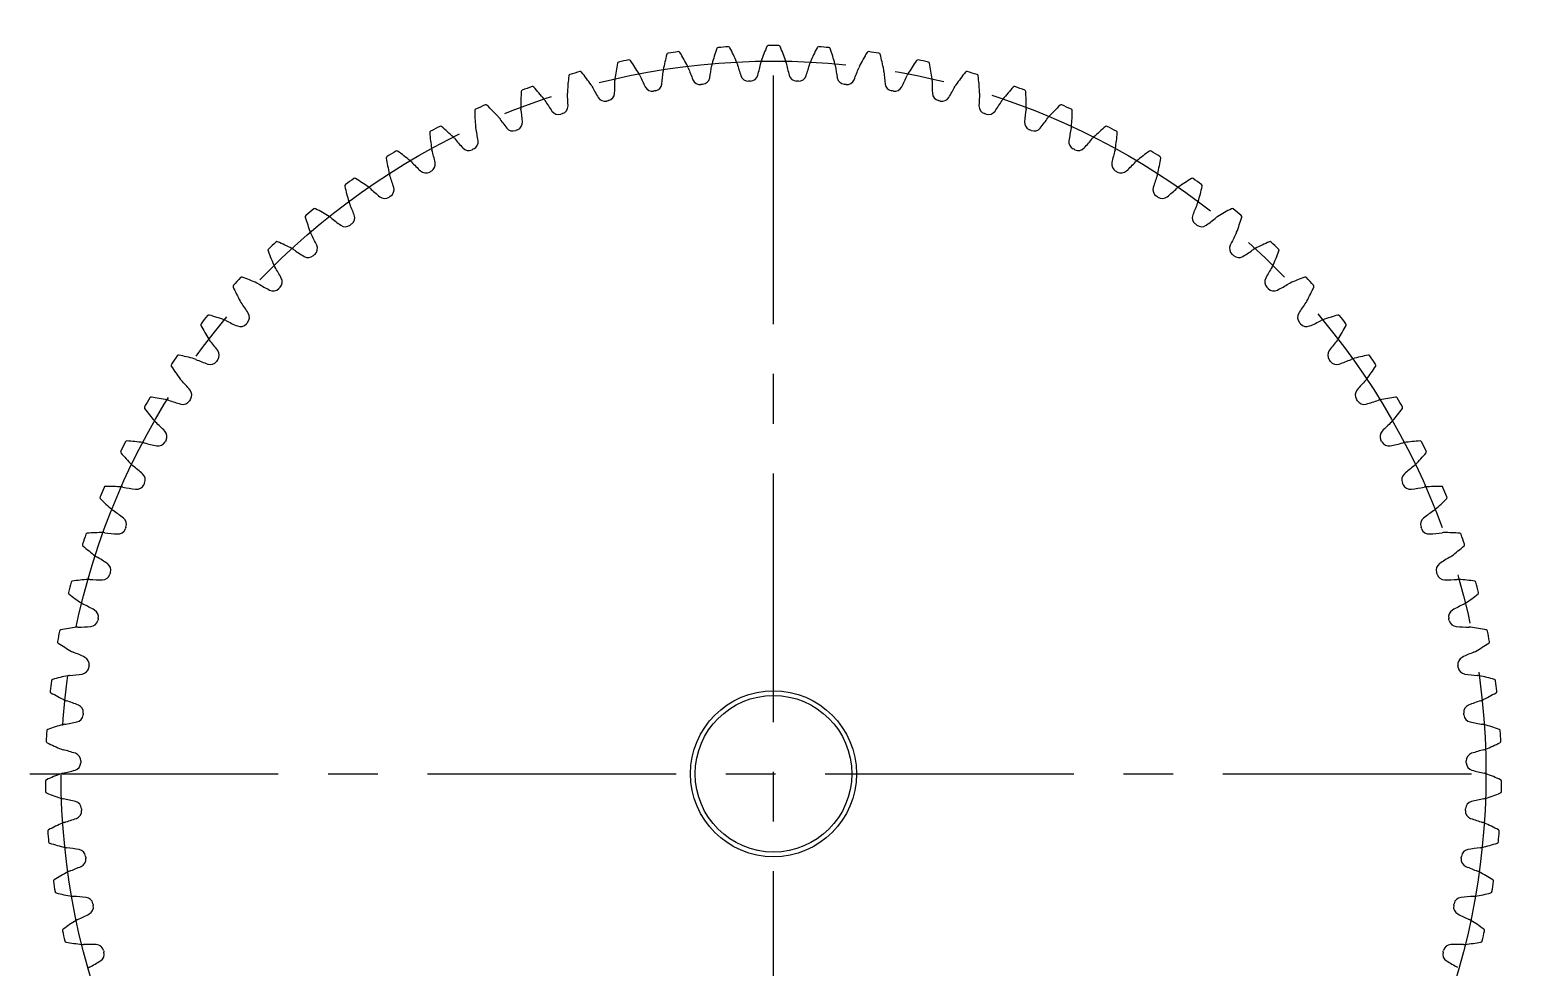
# Model space of a CAD drawing. Extents: x -1 to 164, y -13 to 118.
# Drawn here: x -1 to 94, y 44.1 to 104 of the extents above; entities that cross this region are included whole.
import ezdxf

# ---------------------------------------------------------------- set-up
doc = ezdxf.new("R2010")
doc.units = 0
doc.header["$LTSCALE"] = 0.5
doc.linetypes.add('CENTER', pattern=[50.8, 31.75, -6.35, 6.35, -6.35])
doc.layers.add('MSM_CENTER', color=1, linetype='CENTER')
doc.layers.add('MSM_CONTINUOUS', color=7, linetype='CONTINUOUS')

msp = doc.modelspace()

# ---------------------------------------------------------------- linework, layer by layer
at = {"layer": 'MSM_CENTER'}
for p, q in [((46.5, 9), (46.5, 104)), ((-1, 56.5), (94, 56.5))]:
    msp.add_line(p, q, dxfattribs=at)
msp.add_circle((46.5, 56.5), 45.5, dxfattribs=at)
at = {"layer": 'MSM_CONTINUOUS'}
for radius in [5.3, 5]:
    msp.add_circle((46.5, 56.5), radius, dxfattribs=at)
for centre, radius, start, end in [((46.5, 56.5), 46.5, 97.50192, 98.32226), ((40.442, 102.503), 0.1, 30.74326, 97.50194), ((57.224, 97.891), 15.167, 161.12487, 164.94506), ((42.968, 102.765), 0.1, 94.36622, 161.12492), ((46.5, 56.5), 46.5, 93.54587, 94.36622), ((43.63, 102.811), 0.1, 26.78721, 93.54585), ((30.18, 96.021), 15.167, 22.96703, 26.78721), ((60.054, 97.053), 15.167, 157.16883, 160.98901), ((46.168, 102.899), 0.1, 90.41017, 157.16887), ((46.5, 56.5), 46.5, 89.58983, 90.41017), ((46.832, 102.899), 0.1, 22.83117, 89.58981), ((32.946, 97.053), 15.167, 19.01099, 22.83117), ((62.82, 96.021), 15.167, 153.21279, 157.03297), ((49.37, 102.811), 0.1, 86.45413, 153.21284), ((46.5, 56.5), 46.5, 85.63378, 86.45413), ((50.032, 102.765), 0.1, 18.87513, 85.63367), ((35.776, 97.891), 15.167, 15.05494, 18.87513), ((52.558, 102.503), 0.1, 82.49808, 149.25679), ((46.5, 56.5), 46.5, 81.67774, 82.49808), ((51.424, 98.973), 15.167, 169.03696, 172.85714), ((36.633, 101.839), 0.1, 102.27869, 169.03701), ((46.5, 56.5), 46.5, 101.45796, 102.2783), ((37.283, 101.975), 0.1, 34.6993, 101.45799), ((24.896, 93.398), 15.167, 30.87912, 34.6993), ((54.343, 98.532), 15.167, 165.08092, 168.9011), ((39.784, 102.411), 0.1, 98.32226, 165.08096), ((27.493, 94.801), 15.167, 26.92308, 30.74326), ((40.275, 101.292), 0.831, 19.53524, 26.92309), ((28.682, 103.594), 14, 348.99479, 352.33291), ((43.38, 101.615), 0.831, 164.94506, 172.33289), ((43.38, 101.615), 0.831, 15.57919, 22.96705), ((57.666, 105.598), 14, 195.57918, 198.91729), ((31.973, 104.711), 14, 345.03875, 348.37686), ((46.5, 101.723), 0.831, 160.98901, 168.37685), ((46.5, 101.723), 0.831, 11.62315, 19.011), ((61.027, 104.711), 14, 191.62314, 194.96125), ((35.334, 105.598), 14, 341.0827, 344.42082), ((49.62, 101.615), 0.831, 157.03298, 164.42081), ((49.62, 101.615), 0.831, 7.66711, 15.05493), ((64.318, 103.594), 14, 187.66709, 191.00521), ((52.725, 101.292), 0.831, 153.07693, 160.46476), ((65.507, 94.801), 15.167, 149.25674, 153.07692), ((53.216, 102.411), 0.1, 14.91922, 81.67763), ((38.657, 98.532), 15.167, 11.0989, 14.91908), ((68.104, 93.398), 15.167, 145.3007, 149.12088), ((55.717, 101.975), 0.1, 78.54204, 145.30075), ((46.5, 56.5), 46.5, 77.7217, 78.54204), ((56.367, 101.839), 0.1, 10.96317, 77.72159), ((41.576, 98.973), 15.167, 7.14286, 10.96304), ((48.482, 99.212), 15.167, 172.99301, 176.81319), ((33.528, 101.05), 0.1, 106.23473, 172.99305), ((46.5, 56.5), 46.5, 105.414, 106.23435), ((34.167, 101.231), 0.1, 38.65535, 105.41404), ((22.401, 91.82), 15.167, 34.83516, 38.65535), ((22.369, 100.693), 14, 356.90688, 0.245), ((37.2, 100.756), 0.831, 172.85715, 180.24498), ((37.2, 100.756), 0.831, 23.49128, 30.87913), ((50.801, 106.668), 14, 203.49127, 206.82938), ((25.475, 102.252), 14, 352.95084, 356.28895), ((40.275, 101.292), 0.831, 168.9011, 176.28894), ((54.252, 106.251), 14, 199.53522, 202.87334), ((41.813, 101.004), 0.5, 202.87335, 276.01145), ((41.934, 101.016), 0.5, 275.85668, 348.99477), ((44.895, 101.221), 0.5, 198.9173, 272.05541), ((46.5, 56.5), 44.25, 91.90064, 92.05541), ((45.016, 101.225), 0.5, 271.90064, 345.03872), ((47.984, 101.225), 0.5, 194.96124, 268.09936), ((46.5, 56.5), 44.25, 87.94459, 88.09936), ((48.105, 101.221), 0.5, 267.94459, 341.08267), ((51.066, 101.016), 0.5, 191.00524, 264.14332), ((51.187, 101.004), 0.5, 263.98855, 337.12663), ((38.748, 106.251), 14, 337.12666, 340.46478), ((52.725, 101.292), 0.831, 3.71106, 11.09889), ((67.525, 102.252), 14, 183.71105, 187.04916), ((42.199, 106.668), 14, 333.17062, 336.50873), ((55.8, 100.756), 0.831, 149.12089, 156.50872), ((55.8, 100.756), 0.831, 359.75502, 7.14285), ((70.631, 100.693), 14, 179.755, 183.09312), ((70.599, 91.82), 15.167, 141.34465, 145.16484), ((58.833, 101.231), 0.1, 74.586, 141.34471), ((46.5, 56.5), 46.5, 73.76565, 74.586), ((59.472, 101.05), 0.1, 7.00713, 73.76554), ((44.518, 99.212), 15.167, 3.18681, 7.007), ((45.531, 99.247), 15.167, 176.94905, 180.76923), ((30.485, 100.049), 0.1, 110.19039, 176.94909), ((46.5, 56.5), 46.5, 109.37005, 110.19039), ((31.111, 100.274), 0.1, 42.61139, 109.37009), ((20.022, 90.073), 15.167, 38.79121, 42.61139), ((34.168, 100.009), 0.831, 176.81319, 184.20103), ((19.378, 98.922), 14, 0.86293, 4.20104), ((34.168, 100.009), 0.831, 27.44732, 34.83517), ((47.33, 106.845), 14, 207.44731, 210.78543), ((35.849, 99.964), 0.5, 283.76877, 356.90688), ((38.754, 100.575), 0.5, 206.82939, 279.9675), ((46.5, 56.5), 44.25, 99.81272, 99.9675), ((38.873, 100.595), 0.5, 279.81272, 352.95084), ((46.5, 56.5), 44.25, 95.85668, 96.01145), ((46.5, 56.5), 44.25, 83.98855, 84.14332), ((54.127, 100.595), 0.5, 187.04919, 260.18728), ((46.5, 56.5), 44.25, 80.0325, 80.18728), ((54.246, 100.575), 0.5, 260.0325, 333.17058), ((57.151, 99.964), 0.5, 183.09315, 256.23123), ((45.67, 106.845), 14, 329.21457, 332.55269), ((58.832, 100.009), 0.831, 145.16484, 152.55268), ((73.622, 98.922), 14, 175.79896, 179.13708), ((58.832, 100.009), 0.831, 355.79897, 3.1868), ((72.978, 90.073), 15.167, 137.38861, 141.20879), ((61.889, 100.274), 0.1, 70.62995, 137.38867), ((46.5, 56.5), 46.5, 69.80961, 70.62995), ((62.515, 100.049), 0.1, 3.05109, 69.8095), ((47.469, 99.247), 15.167, 359.23077, 3.05095), ((27.519, 98.84), 0.1, 114.14644, 180.90514), ((42.584, 99.078), 15.167, 180.90509, 184.72528), ((46.5, 56.5), 46.5, 113.32609, 114.14644), ((28.127, 99.108), 0.1, 46.56743, 113.32613), ((17.769, 88.166), 15.167, 42.74725, 46.56743), ((31.196, 99.054), 0.831, 180.76923, 188.15707), ((16.515, 96.95), 14, 4.81897, 8.15708), ((31.196, 99.054), 0.831, 31.40337, 38.79121), ((43.854, 106.782), 14, 211.40336, 214.74147), ((32.761, 99.089), 0.5, 214.74148, 287.87958), ((32.876, 99.126), 0.5, 287.72481, 0.86293), ((35.732, 99.935), 0.5, 210.78543, 283.92354), ((46.5, 56.5), 44.25, 103.76877, 103.92354), ((46.5, 56.5), 44.25, 76.07646, 76.23123), ((57.268, 99.935), 0.5, 256.07646, 329.21454), ((60.124, 99.126), 0.5, 179.13711, 252.27519), ((60.239, 99.089), 0.5, 252.12042, 325.2585), ((49.146, 106.782), 14, 325.25853, 328.59664), ((61.804, 99.054), 0.831, 141.20881, 148.59663), ((76.485, 96.95), 14, 171.84292, 175.18103), ((61.804, 99.054), 0.831, 351.84293, 359.23076), ((75.231, 88.166), 15.167, 133.43257, 137.25275), ((64.873, 99.108), 0.1, 66.67429, 133.43262), ((46.5, 56.5), 46.5, 65.85356, 66.67391), ((65.481, 98.84), 0.1, 359.09491, 65.85345), ((50.416, 99.078), 15.167, 355.27472, 359.09491), ((28.297, 97.897), 0.831, 35.35941, 42.74726), ((40.392, 106.48), 14, 215.3594, 218.69751), ((29.968, 98.084), 0.5, 291.68086, 4.81897), ((46.5, 56.5), 44.25, 107.72481, 107.87958), ((46.5, 56.5), 44.25, 72.12042, 72.27519), ((63.032, 98.084), 0.5, 175.18106, 248.31914), ((52.608, 106.48), 14, 321.30249, 324.6406), ((64.703, 97.897), 0.831, 137.25276, 144.64059), ((24.643, 97.43), 0.1, 118.10248, 184.86119), ((39.656, 98.707), 15.167, 184.86114, 188.68132), ((46.5, 56.5), 46.5, 117.28214, 118.10248), ((25.232, 97.738), 0.1, 50.52348, 117.2821), ((15.653, 86.109), 15.167, 46.7033, 50.52348), ((25.484, 96.543), 0.831, 39.31546, 46.7033), ((36.958, 105.939), 14, 219.31544, 222.65356), ((27.138, 96.845), 0.5, 295.6369, 8.77501), ((28.297, 97.897), 0.831, 184.72528, 192.11311), ((13.796, 94.785), 14, 8.77501, 12.11313), ((29.855, 98.039), 0.5, 218.69753, 291.83563), ((46.5, 56.5), 44.25, 111.68086, 111.83563), ((46.5, 56.5), 44.25, 68.16437, 68.31914), ((63.145, 98.039), 0.5, 248.16437, 321.30245), ((65.862, 96.845), 0.5, 171.22502, 244.3631), ((79.204, 94.785), 14, 167.88687, 171.22499), ((64.703, 97.897), 0.831, 347.88689, 355.27472), ((56.042, 105.939), 14, 317.34644, 320.68456), ((67.516, 96.543), 0.831, 133.29672, 140.68454), ((77.347, 86.109), 15.167, 129.47652, 133.2967), ((67.768, 97.738), 0.1, 62.71786, 129.47658), ((46.5, 56.5), 46.5, 61.89752, 62.71786), ((53.344, 98.707), 15.167, 351.31868, 355.13886), ((68.357, 97.43), 0.1, 355.139, 61.89741), ((46.5, 56.5), 46.5, 121.23818, 122.05852), ((22.437, 96.173), 0.1, 54.47952, 121.23814), ((13.683, 83.91), 15.167, 50.65934, 54.47952), ((25.484, 96.543), 0.831, 188.68132, 196.06916), ((11.233, 92.438), 14, 12.73106, 16.06917), ((27.029, 96.792), 0.5, 222.65357, 295.79167), ((46.5, 56.5), 44.25, 115.6369, 115.79167), ((46.5, 56.5), 44.25, 64.20833, 64.3631), ((65.971, 96.792), 0.5, 244.20833, 317.34641), ((81.767, 92.438), 14, 163.93083, 167.26894), ((67.516, 96.543), 0.831, 343.93084, 351.31867), ((79.317, 83.91), 15.167, 125.52048, 129.34066), ((70.563, 96.173), 0.1, 58.76182, 125.52054), ((46.5, 56.5), 46.5, 57.94148, 58.76182), ((21.872, 95.824), 0.1, 122.05852, 188.81723), ((36.76, 98.134), 15.167, 188.81718, 192.63736), ((22.771, 94.997), 0.831, 43.2715, 50.65935), ((33.57, 105.163), 14, 223.27149, 226.6096), ((24.401, 95.413), 0.5, 299.59294, 12.73106), ((68.599, 95.413), 0.5, 167.26897, 240.40706), ((59.43, 105.163), 14, 313.3904, 316.72851), ((70.229, 94.997), 0.831, 129.34067, 136.7285), ((56.24, 98.134), 15.167, 347.36264, 351.18282), ((71.128, 95.824), 0.1, 351.18282, 57.94137), ((19.217, 94.031), 0.1, 126.01457, 192.77327), ((46.5, 56.5), 46.5, 125.19422, 126.01457), ((19.757, 94.418), 0.1, 58.43557, 125.19419), ((11.871, 81.581), 15.167, 54.61538, 58.43557), ((22.771, 94.997), 0.831, 192.63737, 200.0252), ((8.837, 89.919), 14, 16.6871, 20.02522), ((24.296, 95.353), 0.5, 226.60961, 299.74772), ((46.5, 56.5), 44.25, 119.59294, 119.74772), ((46.5, 56.5), 44.25, 60.25228, 60.40706), ((68.704, 95.353), 0.5, 240.25228, 313.39037), ((84.163, 89.919), 14, 159.97478, 163.3129), ((70.229, 94.997), 0.831, 339.9748, 347.36263), ((81.129, 81.581), 15.167, 121.56443, 125.38462), ((73.243, 94.418), 0.1, 54.80616, 121.56449), ((46.5, 56.5), 46.5, 53.98543, 54.80578), ((73.783, 94.031), 0.1, 347.22691, 53.98532), ((33.911, 97.363), 15.167, 192.77323, 196.59341), ((20.172, 93.269), 0.831, 47.22754, 54.61539), ((30.243, 104.155), 14, 227.22753, 230.56565), ((21.668, 93.728), 0.5, 230.56566, 303.70376), ((46.5, 56.5), 44.25, 123.54899, 123.70376), ((21.769, 93.795), 0.5, 303.54899, 16.6871), ((71.231, 93.795), 0.5, 163.31293, 236.45101), ((46.5, 56.5), 44.25, 56.29624, 56.45101), ((71.332, 93.728), 0.5, 236.29624, 309.43433), ((62.757, 104.155), 14, 309.43435, 312.77247), ((72.828, 93.269), 0.831, 125.38463, 132.77246), ((59.089, 97.363), 15.167, 343.40659, 347.22678), ((46.5, 56.5), 46.5, 129.15027, 129.97061), ((17.205, 92.483), 0.1, 62.39161, 129.15023), ((10.223, 79.132), 15.167, 58.57143, 62.39161), ((20.172, 93.269), 0.831, 196.59341, 203.98125), ((6.622, 87.241), 14, 20.64314, 23.98126), ((19.255, 92), 0.5, 307.50503, 20.64312), ((73.745, 92), 0.5, 159.35688, 232.49497), ((86.378, 87.241), 14, 156.01874, 159.35686), ((72.828, 93.269), 0.831, 336.01875, 343.40658), ((82.777, 79.132), 15.167, 117.60839, 121.42857), ((75.795, 92.483), 0.1, 50.84973, 117.60845), ((46.5, 56.5), 46.5, 50.02939, 50.84973), ((16.693, 92.06), 0.1, 129.97061, 196.72932), ((31.122, 96.397), 15.167, 196.72927, 200.54945), ((17.698, 91.365), 0.831, 51.18359, 58.57144), ((26.994, 102.92), 14, 231.18358, 234.52169), ((19.159, 91.926), 0.5, 234.52171, 307.6598), ((46.5, 56.5), 44.25, 127.50503, 127.6598), ((46.5, 56.5), 44.25, 52.3402, 52.49497), ((73.841, 91.926), 0.5, 232.3402, 305.47828), ((66.006, 102.92), 14, 305.47831, 308.81642), ((75.302, 91.365), 0.831, 121.42859, 128.81641), ((61.878, 96.397), 15.167, 339.45055, 343.27073), ((76.307, 92.06), 0.1, 343.27073, 50.02928), ((46.5, 56.5), 46.5, 133.10631, 133.92666), ((14.792, 90.376), 0.1, 66.34765, 133.10627), ((8.748, 76.575), 15.167, 62.52747, 66.34765), ((17.698, 91.365), 0.831, 200.54945, 207.93729), ((4.596, 84.416), 14, 24.59919, 27.9373), ((88.404, 84.416), 14, 152.0627, 155.40081), ((75.302, 91.365), 0.831, 332.06271, 339.45054), ((84.252, 76.575), 15.167, 113.65235, 117.47253), ((78.208, 90.376), 0.1, 46.89369, 113.65241), ((46.5, 56.5), 46.5, 46.07334, 46.89369), ((14.311, 89.919), 0.1, 133.92704, 200.68536), ((28.406, 95.241), 15.167, 200.68531, 204.5055), ((15.361, 89.294), 0.831, 55.13963, 62.52748), ((23.838, 101.464), 14, 235.13962, 238.47773), ((16.78, 89.956), 0.5, 238.47775, 311.61585), ((46.5, 56.5), 44.25, 131.46107, 131.61585), ((16.871, 90.036), 0.5, 311.46107, 24.59919), ((76.129, 90.036), 0.5, 155.40084, 228.53893), ((46.5, 56.5), 44.25, 48.38415, 48.53893), ((76.22, 89.956), 0.5, 228.38415, 301.52223), ((69.162, 101.464), 14, 301.52227, 304.86038), ((77.639, 89.294), 0.831, 117.47254, 124.86037), ((64.594, 95.241), 15.167, 335.4945, 339.31469), ((78.689, 89.919), 0.1, 339.31482, 46.07324), ((15.361, 89.294), 0.831, 204.5055, 211.89333), ((2.77, 81.459), 14, 28.55523, 31.89335), ((90.23, 81.459), 14, 148.10665, 151.44477), ((77.639, 89.294), 0.831, 328.10667, 335.4945), ((12.082, 87.618), 0.1, 137.88309, 204.6414), ((25.776, 93.9), 15.167, 204.64136, 208.46154), ((46.5, 56.5), 46.5, 137.06236, 137.8827), ((12.531, 88.108), 0.1, 70.3037, 137.06231), ((7.453, 73.923), 15.167, 66.48352, 70.3037), ((13.173, 87.068), 0.831, 59.09568, 66.48352), ((20.79, 99.793), 14, 239.09566, 242.43378), ((14.543, 87.826), 0.5, 242.43379, 315.57189), ((46.5, 56.5), 44.25, 135.41712, 135.57189), ((14.627, 87.912), 0.5, 315.41712, 28.55523), ((78.373, 87.912), 0.5, 151.44479, 224.58288), ((46.5, 56.5), 44.25, 44.42811, 44.58288), ((78.457, 87.826), 0.5, 224.42811, 297.56619), ((72.21, 99.793), 14, 297.56622, 300.90434), ((79.827, 87.068), 0.831, 113.51649, 120.90432), ((85.547, 73.923), 15.167, 109.6963, 113.51648), ((80.469, 88.108), 0.1, 42.93803, 109.69636), ((46.5, 56.5), 46.5, 42.1173, 42.93765), ((67.224, 93.9), 15.167, 331.53846, 335.35864), ((80.918, 87.618), 0.1, 335.35864, 42.11719), ((13.173, 87.068), 0.831, 208.46154, 215.84938), ((1.152, 78.382), 14, 32.51128, 35.84939), ((91.848, 78.382), 14, 144.15061, 147.48872), ((79.827, 87.068), 0.831, 324.15062, 331.53845), ((46.5, 56.5), 46.5, 141.0184, 141.83874), ((10.431, 85.689), 0.1, 74.25974, 141.01836), ((6.344, 71.187), 15.167, 70.43956, 74.25974), ((12.536, 85.638), 0.5, 319.37316, 32.51128), ((80.464, 85.638), 0.5, 147.48875, 220.62684), ((86.656, 71.187), 15.167, 105.74026, 109.56044), ((82.569, 85.689), 0.1, 38.98199, 105.74032), ((46.5, 56.5), 46.5, 38.16126, 38.9816), ((10.017, 85.169), 0.1, 141.83913, 208.59744), ((23.245, 92.381), 15.167, 208.5974, 212.41758), ((11.144, 84.696), 0.831, 63.05172, 70.43956), ((17.865, 97.916), 14, 243.05171, 246.38982), ((12.458, 85.546), 0.5, 246.38984, 319.52794), ((46.5, 56.5), 44.25, 139.37316, 139.52794), ((46.5, 56.5), 44.25, 40.47206, 40.62684), ((80.542, 85.546), 0.5, 220.47206, 293.61015), ((75.135, 97.916), 14, 293.61018, 296.94829), ((81.856, 84.696), 0.831, 109.56045, 116.94828), ((69.755, 92.381), 15.167, 327.58242, 331.4026), ((82.983, 85.169), 0.1, 331.4026, 38.16115), ((11.144, 84.696), 0.831, 212.41759, 219.80542), ((-0.25, 75.202), 14, 36.46732, 39.80544), ((93.25, 75.202), 14, 140.19456, 143.53268), ((81.856, 84.696), 0.831, 320.19458, 327.58241), ((46.5, 56.5), 46.5, 144.97444, 145.79479), ((8.503, 83.131), 0.1, 78.21579, 144.9744), ((5.426, 68.382), 15.167, 74.3956, 78.21579), ((9.283, 82.189), 0.831, 67.00776, 74.39561), ((15.075, 95.842), 14, 247.00775, 250.34587), ((10.535, 83.128), 0.5, 250.34588, 323.48398), ((46.5, 56.5), 44.25, 143.32921, 143.48398), ((10.607, 83.225), 0.5, 323.32921, 36.46732), ((82.393, 83.225), 0.5, 143.53271, 216.67079), ((46.5, 56.5), 44.25, 36.51602, 36.67079), ((82.465, 83.128), 0.5, 216.51602, 289.65411), ((77.925, 95.842), 14, 289.65413, 292.99225), ((83.717, 82.189), 0.831, 105.60441, 112.99224), ((87.574, 68.382), 15.167, 101.78422, 105.6044), ((84.497, 83.131), 0.1, 35.02594, 101.78427), ((46.5, 56.5), 46.5, 34.20521, 35.02556), ((8.126, 82.584), 0.1, 145.79517, 212.55348), ((20.825, 90.691), 15.167, 212.55345, 216.37363), ((72.175, 90.691), 15.167, 323.62637, 327.44655), ((84.874, 82.584), 0.1, 327.44655, 34.20511), ((9.283, 82.189), 0.831, 216.37363, 223.76147), ((-1.429, 71.932), 14, 40.42337, 43.76148), ((8.849, 80.685), 0.5, 327.28525, 40.42337), ((84.151, 80.685), 0.5, 139.57666, 212.71475), ((94.429, 71.932), 14, 136.23852, 139.57664), ((83.717, 82.189), 0.831, 316.23853, 323.62636), ((6.418, 79.875), 0.1, 149.75122, 216.50952), ((46.5, 56.5), 46.5, 148.93049, 149.75083), ((18.528, 88.839), 15.167, 216.50949, 220.32967), ((6.756, 80.446), 0.1, 82.17183, 148.93045), ((4.704, 65.52), 15.167, 78.35165, 82.17183), ((7.599, 79.56), 0.831, 70.96381, 78.35165), ((12.436, 93.58), 14, 250.96379, 254.30191), ((8.783, 80.584), 0.5, 254.30192, 327.44002), ((46.5, 56.5), 44.25, 147.28525, 147.44002), ((46.5, 56.5), 44.25, 32.55998, 32.71475), ((84.217, 80.584), 0.5, 212.55998, 285.69806), ((80.564, 93.58), 14, 285.69809, 289.03621), ((85.401, 79.56), 0.831, 101.64837, 109.03619), ((88.296, 65.52), 15.167, 97.82817, 101.64835), ((74.472, 88.839), 15.167, 319.67033, 323.49051), ((86.244, 80.446), 0.1, 31.0699, 97.82823), ((46.5, 56.5), 46.5, 30.24917, 31.06951), ((86.582, 79.875), 0.1, 323.49065, 30.24906), ((7.599, 79.56), 0.831, 220.32967, 227.71751), ((-2.379, 68.588), 14, 44.37941, 47.71752), ((95.379, 68.588), 14, 132.28248, 135.62059), ((85.401, 79.56), 0.831, 312.28249, 319.67032), ((7.27, 78.03), 0.5, 331.24129, 44.37941), ((85.73, 78.03), 0.5, 135.62062, 208.75871), ((4.901, 77.054), 0.1, 153.70688, 220.46557), ((46.5, 56.5), 46.5, 152.88653, 153.70688), ((16.363, 86.832), 15.167, 220.46553, 224.28571), ((5.199, 77.647), 0.1, 86.12787, 152.88649), ((4.182, 62.615), 15.167, 82.30769, 86.12787), ((6.101, 76.822), 0.831, 74.91985, 82.3077), ((9.959, 91.142), 14, 254.91984, 258.25795), ((7.212, 77.924), 0.5, 258.25797, 331.39607), ((46.5, 56.5), 44.25, 151.24129, 151.39607), ((46.5, 56.5), 44.25, 28.60393, 28.75871), ((85.788, 77.924), 0.5, 208.60393, 281.74202), ((83.041, 91.142), 14, 281.74205, 285.08016), ((86.899, 76.822), 0.831, 97.69232, 105.08015), ((88.818, 62.615), 15.167, 93.87213, 97.69231), ((76.637, 86.832), 15.167, 315.71428, 319.53447), ((87.801, 77.647), 0.1, 27.11386, 93.87219), ((46.5, 56.5), 46.5, 26.29312, 27.11347), ((88.099, 77.054), 0.1, 319.53447, 26.29302), ((6.101, 76.822), 0.831, 224.2857, 231.67355), ((-3.097, 65.187), 14, 48.33545, 51.67357), ((96.097, 65.187), 14, 128.32643, 131.66455), ((86.899, 76.822), 0.831, 308.32645, 315.71428), ((5.878, 75.272), 0.5, 335.19734, 48.33545), ((46.5, 56.5), 44.25, 155.19734, 155.35211), ((87.122, 75.272), 0.5, 131.66457, 204.80266), ((46.5, 56.5), 44.25, 24.64789, 24.80266), ((3.582, 74.135), 0.1, 157.66331, 224.42162), ((46.5, 56.5), 46.5, 156.84258, 157.66292), ((3.839, 74.747), 0.1, 90.08392, 156.84253), ((3.861, 59.681), 15.167, 86.26374, 90.08392), ((4.795, 73.986), 0.831, 78.8759, 86.26374), ((7.656, 88.538), 14, 258.87588, 262.214), ((5.827, 75.163), 0.5, 262.21401, 335.35211), ((87.173, 75.163), 0.5, 204.64789, 277.78597), ((85.344, 88.538), 14, 277.786, 281.12412), ((88.205, 73.986), 0.831, 93.73628, 101.1241), ((89.139, 59.681), 15.167, 89.91608, 93.73627), ((89.161, 74.747), 0.1, 23.15781, 89.91614), ((46.5, 56.5), 46.5, 22.33708, 23.15743), ((89.418, 74.135), 0.1, 315.57842, 22.33698), ((14.342, 84.68), 15.167, 224.42158, 228.24176), ((4.795, 73.986), 0.831, 228.24174, 235.6296), ((-3.578, 61.745), 14, 52.2915, 55.62961), ((96.578, 61.745), 14, 124.37039, 127.7085), ((88.205, 73.986), 0.831, 304.3704, 311.75823), ((78.658, 84.68), 15.167, 311.75824, 315.57842), ((4.679, 72.425), 0.5, 339.15338, 52.2915), ((46.5, 56.5), 44.25, 159.15338, 159.30816), ((88.321, 72.425), 0.5, 127.70853, 200.84662), ((46.5, 56.5), 44.25, 20.69184, 20.84662), ((46.5, 56.5), 46.5, 160.79862, 161.61896), ((2.681, 71.76), 0.1, 94.03996, 160.79858), ((3.743, 56.731), 15.167, 90.21978, 94.03996), ((3.688, 71.067), 0.831, 82.83194, 90.21978), ((5.538, 85.782), 14, 262.83193, 266.17004), ((4.637, 72.312), 0.5, 266.17006, 339.30816), ((88.363, 72.312), 0.5, 200.69184, 273.82993), ((87.462, 85.782), 14, 273.82996, 277.16807), ((89.312, 71.067), 0.831, 89.78023, 97.16806), ((89.257, 56.731), 15.167, 85.96004, 89.78022), ((90.319, 71.76), 0.1, 19.20138, 85.9601), ((46.5, 56.5), 46.5, 18.38104, 19.20138), ((2.467, 71.132), 0.1, 161.61896, 228.37766), ((12.475, 82.394), 15.167, 228.37762, 232.1978), ((3.688, 71.067), 0.831, 232.19779, 239.58564), ((-3.82, 58.277), 14, 56.24754, 59.58566), ((96.82, 58.277), 14, 120.41434, 123.75246), ((89.312, 71.067), 0.831, 300.41436, 307.80219), ((80.525, 82.394), 15.167, 307.8022, 311.62238), ((90.533, 71.132), 0.1, 311.62238, 18.38093), ((3.68, 69.502), 0.5, 343.10943, 56.24754), ((46.5, 56.5), 44.25, 163.10943, 163.2642), ((89.32, 69.502), 0.5, 123.75249, 196.89057), ((46.5, 56.5), 44.25, 16.7358, 16.89057), ((46.5, 56.5), 46.5, 164.75466, 165.57501), ((1.733, 68.701), 0.1, 97.99601, 164.75461), ((3.829, 53.781), 15.167, 94.17582, 97.99601), ((2.785, 68.079), 0.831, 86.78798, 94.17583), ((3.616, 82.886), 14, 266.78797, 270.12609), ((3.645, 69.386), 0.5, 270.1261, 343.2642), ((89.355, 69.386), 0.5, 196.7358, 269.87389), ((89.384, 82.886), 14, 269.87391, 273.21203), ((90.215, 68.079), 0.831, 85.82419, 93.21202), ((89.171, 53.781), 15.167, 82.004, 85.82418), ((91.267, 68.701), 0.1, 15.24534, 82.00405), ((46.5, 56.5), 46.5, 14.42499, 15.24534), ((1.563, 68.059), 0.1, 165.57539, 232.3337), ((10.769, 79.985), 15.167, 232.33367, 236.15385), ((82.231, 79.985), 15.167, 303.84615, 307.66633), ((91.437, 68.059), 0.1, 307.66633, 14.42489), ((2.785, 68.079), 0.831, 236.15385, 243.54169), ((-3.823, 54.801), 14, 60.20359, 63.5417), ((2.885, 66.517), 0.5, 347.06547, 60.20359), ((90.115, 66.517), 0.5, 119.79644, 192.93453), ((96.823, 54.801), 14, 116.4583, 119.79642), ((90.215, 68.079), 0.831, 296.45831, 303.84615), ((46.5, 56.5), 46.5, 168.71071, 169.53105), ((0.998, 65.583), 0.1, 101.95219, 168.71066), ((4.118, 50.843), 15.167, 98.13187, 101.95205), ((2.09, 65.035), 0.831, 90.74403, 98.13187), ((1.898, 79.865), 14, 270.74401, 274.08213), ((2.859, 66.399), 0.5, 274.08215, 347.22024), ((46.5, 56.5), 44.25, 167.06547, 167.22024), ((46.5, 56.5), 44.25, 12.77976, 12.93453), ((90.141, 66.399), 0.5, 192.77976, 265.91784), ((91.102, 79.865), 14, 265.91787, 269.25599), ((90.91, 65.035), 0.831, 81.86815, 89.25597), ((88.882, 50.843), 15.167, 78.04795, 81.86813), ((92.002, 65.583), 0.1, 11.28929, 78.04801), ((46.5, 56.5), 46.5, 10.46895, 11.28929), ((0.872, 64.931), 0.1, 169.53144, 236.28975), ((9.234, 77.464), 15.167, 236.28971, 240.10989), ((83.766, 77.464), 15.167, 299.89011, 303.71029), ((92.128, 64.931), 0.1, 303.71029, 10.46885), ((2.09, 65.035), 0.831, 240.10989, 247.49773), ((-3.586, 51.334), 14, 64.15963, 67.49774), ((2.298, 63.484), 0.5, 351.02151, 64.15963), ((90.702, 63.484), 0.5, 115.8404, 188.97849), ((96.586, 51.334), 14, 112.50226, 115.84037), ((90.91, 65.035), 0.831, 292.50227, 299.8901), ((4.609, 47.933), 15.167, 102.08791, 105.90809), ((1.607, 61.951), 0.831, 94.70007, 102.08791), ((0.392, 76.732), 14, 274.70006, 278.03817), ((2.28, 63.364), 0.5, 278.03819, 351.17629), ((46.5, 56.5), 44.25, 171.02151, 171.17629), ((46.5, 56.5), 44.25, 8.82371, 8.97849), ((90.72, 63.364), 0.5, 188.82371, 261.9618), ((92.608, 76.732), 14, 261.96183, 265.29994), ((91.393, 61.951), 0.831, 77.9121, 85.29993), ((88.391, 47.933), 15.167, 74.09191, 77.91209), ((0.399, 61.763), 0.1, 173.48748, 240.24579), ((46.5, 56.5), 46.5, 172.66675, 173.4871), ((0.48, 62.423), 0.1, 105.90809, 172.6667), ((92.52, 62.423), 0.1, 7.33325, 74.09196), ((46.5, 56.5), 46.5, 6.5129, 7.33325), ((92.601, 61.763), 0.1, 299.75425, 6.5128), ((7.877, 74.843), 15.167, 240.24575, 244.06593), ((1.607, 61.951), 0.831, 244.06594, 251.45377), ((-3.11, 47.891), 14, 68.11567, 71.45379), ((1.922, 60.418), 0.5, 354.97756, 68.11567), ((91.078, 60.418), 0.5, 111.88435, 185.02244), ((96.11, 47.891), 14, 108.54621, 111.88433), ((91.393, 61.951), 0.831, 288.54623, 295.93406), ((85.123, 74.843), 15.167, 295.93406, 299.75425), ((1.911, 60.297), 0.5, 281.99423, 355.13233), ((46.5, 56.5), 44.25, 174.97756, 175.13233), ((46.5, 56.5), 44.25, 4.86767, 5.02244), ((91.089, 60.297), 0.5, 184.86767, 258.00576), ((46.5, 56.5), 46.5, 176.62279, 177.44314), ((0.181, 59.233), 0.1, 109.86427, 176.62274), ((5.3, 45.063), 15.167, 106.04396, 109.86414), ((1.338, 58.841), 0.831, 98.65612, 106.04396), ((-0.894, 73.503), 14, 278.6561, 281.99422), ((93.894, 73.503), 14, 258.00578, 261.3439), ((91.662, 58.841), 0.831, 73.95606, 81.34388), ((87.7, 45.063), 15.167, 70.13586, 73.95605), ((92.819, 59.233), 0.1, 3.3772, 70.13592), ((46.5, 56.5), 46.5, 2.55686, 3.3772), ((0.146, 58.57), 0.1, 177.44353, 244.20184), ((6.703, 72.135), 15.167, 244.2018, 248.02198), ((1.338, 58.841), 0.831, 248.02198, 255.40982), ((-2.398, 44.488), 14, 72.07172, 75.40983), ((95.398, 44.488), 14, 104.59017, 107.92828), ((91.662, 58.841), 0.831, 284.59018, 291.97802), ((86.297, 72.135), 15.167, 291.97802, 295.7982), ((92.854, 58.57), 0.1, 295.7982, 2.55676), ((1.756, 57.212), 0.5, 285.95028, 359.08838), ((1.758, 57.333), 0.5, 358.9336, 72.07172), ((46.5, 56.5), 44.25, 178.9336, 179.08838), ((91.242, 57.333), 0.5, 107.92831, 181.0664), ((46.5, 56.5), 44.25, 0.91162, 1.0664), ((91.244, 57.212), 0.5, 180.91162, 254.04971), ((0.102, 56.031), 0.1, 113.82032, 180.57879), ((6.187, 42.248), 15.167, 110, 113.82018), ((1.284, 55.719), 0.831, 102.61216, 110), ((-1.954, 70.192), 14, 282.61215, 285.95026), ((94.954, 70.192), 14, 254.04974, 257.38785), ((91.716, 55.719), 0.831, 70.00001, 77.38784), ((86.813, 42.248), 15.167, 66.17982, 70), ((92.898, 56.031), 0.1, 359.42116, 66.17988), ((46.5, 56.5), 46.5, 180.57884, 181.39918), ((0.114, 55.367), 0.1, 181.39918, 248.15789), ((5.719, 69.352), 15.167, 248.15784, 251.97802), ((87.281, 69.352), 15.167, 288.02198, 291.84216), ((92.886, 55.367), 0.1, 291.84216, 358.60071), ((46.5, 56.5), 46.5, 358.60082, 359.42116), ((1.284, 55.719), 0.831, 251.97803, 259.36586), ((-1.453, 41.143), 14, 76.02776, 79.36588), ((1.807, 54.244), 0.5, 2.88965, 76.02776), ((46.5, 56.5), 44.25, 182.88965, 183.04442), ((46.5, 56.5), 44.25, 356.95558, 357.11035), ((91.193, 54.244), 0.5, 103.97226, 177.11035), ((94.453, 41.143), 14, 100.63412, 103.97224), ((91.716, 55.719), 0.831, 280.63414, 288.02197), ((7.267, 39.501), 15.167, 113.95604, 117.77622), ((1.446, 52.602), 0.831, 106.5682, 113.95605), ((-2.783, 66.817), 14, 286.56819, 289.9063), ((1.813, 54.123), 0.5, 289.90629, 3.04442), ((91.187, 54.123), 0.5, 176.95558, 250.09366), ((95.783, 66.817), 14, 250.09369, 253.43181), ((91.554, 52.602), 0.831, 66.04397, 73.4318), ((85.733, 39.501), 15.167, 62.22378, 66.04396), ((0.245, 52.831), 0.1, 117.77622, 184.53483), ((46.5, 56.5), 46.5, 184.53488, 185.35523), ((46.5, 56.5), 46.5, 354.64477, 355.46512), ((92.755, 52.831), 0.1, 355.46512, 62.22383), ((0.303, 52.169), 0.1, 185.35523, 252.11393), ((4.93, 66.508), 15.167, 252.11389, 255.93407), ((1.446, 52.602), 0.831, 255.93408, 263.32191), ((-0.279, 37.872), 14, 79.9838, 83.32192), ((2.069, 51.166), 0.5, 6.84569, 79.98381), ((90.931, 51.166), 0.5, 100.01622, 173.15431), ((93.279, 37.872), 14, 96.67808, 100.0162), ((91.554, 52.602), 0.831, 276.67809, 284.06593), ((88.07, 66.508), 15.167, 284.06593, 287.88612), ((92.697, 52.169), 0.1, 287.88612, 354.64467), ((-3.378, 63.392), 14, 290.52423, 293.86235), ((2.084, 51.046), 0.5, 293.86233, 7.00046), ((46.5, 56.5), 44.25, 186.84569, 187.00046), ((90.916, 51.046), 0.5, 172.99954, 246.13762), ((46.5, 56.5), 44.25, 352.99954, 353.15431), ((96.378, 63.392), 14, 246.13765, 249.47577), ((0.609, 49.649), 0.1, 121.73227, 188.49087), ((46.5, 56.5), 46.5, 188.49093, 189.31127), ((8.533, 36.834), 15.167, 117.91209, 121.73227), ((1.822, 49.503), 0.831, 110.52425, 117.91209), ((91.178, 49.503), 0.831, 62.08792, 69.47575), ((84.467, 36.834), 15.167, 58.26773, 62.08791), ((46.5, 56.5), 46.5, 350.68873, 351.50907), ((92.391, 49.649), 0.1, 351.50907, 58.26779), ((0.711, 48.993), 0.1, 189.31127, 256.06998), ((4.338, 63.616), 15.167, 256.06993, 259.89011), ((1.822, 49.503), 0.831, 259.89012, 267.27795), ((1.118, 34.689), 14, 83.93985, 87.27796), ((2.543, 48.113), 0.5, 10.80173, 83.93988), ((90.457, 48.113), 0.5, 96.06017, 169.19827), ((91.882, 34.689), 14, 92.72204, 96.06015), ((91.178, 49.503), 0.831, 272.72205, 280.10988), ((88.662, 63.616), 15.167, 280.10989, 283.93007), ((92.289, 48.993), 0.1, 283.93007, 350.68863), ((-3.734, 59.934), 14, 294.48028, 297.81839), ((2.566, 47.995), 0.5, 297.81837, 10.95651), ((46.5, 56.5), 44.25, 190.80173, 190.95651), ((90.434, 47.995), 0.5, 169.04349, 242.18157), ((46.5, 56.5), 44.25, 349.04349, 349.19827), ((96.734, 59.934), 14, 242.18161, 245.51972), ((1.191, 46.499), 0.1, 125.68845, 192.44691), ((9.98, 34.262), 15.167, 121.86813, 125.68831), ((2.411, 46.437), 0.831, 114.48029, 121.86813), ((90.589, 46.437), 0.831, 58.13188, 65.51971), ((83.02, 34.262), 15.167, 54.31169, 58.13187), ((91.809, 46.499), 0.1, 347.55303, 54.31175), ((46.5, 56.5), 46.5, 192.44697, 193.26731), ((1.338, 45.851), 0.1, 193.26731, 260.02602), ((3.948, 60.69), 15.167, 260.02597, 263.84615), ((2.411, 46.437), 0.831, 263.84616, 271.23399), ((2.731, 31.61), 14, 87.89589, 91.23401), ((3.226, 45.101), 0.5, 14.75778, 87.89592), ((89.774, 45.101), 0.5, 92.10413, 165.24222), ((90.269, 31.61), 14, 88.76599, 92.10411), ((90.589, 46.437), 0.831, 268.76601, 276.15384), ((89.052, 60.69), 15.167, 276.15385, 279.97403), ((91.662, 45.851), 0.1, 279.97403, 346.73259), ((46.5, 56.5), 46.5, 346.73268, 347.55303), ((3.257, 44.984), 0.5, 301.77442, 14.91255), ((46.5, 56.5), 44.25, 194.75778, 194.91255), ((89.743, 44.984), 0.5, 165.08745, 238.22553), ((46.5, 56.5), 44.25, 345.08745, 345.24222), ((3.211, 43.419), 0.831, 118.43634, 125.82418), ((-3.852, 56.461), 14, 298.43632, 301.77444), ((96.852, 56.461), 14, 238.22556, 241.56368)]:
    msp.add_arc(centre, radius, start, end, dxfattribs=at)

doc.saveas('drawing.dxf')
